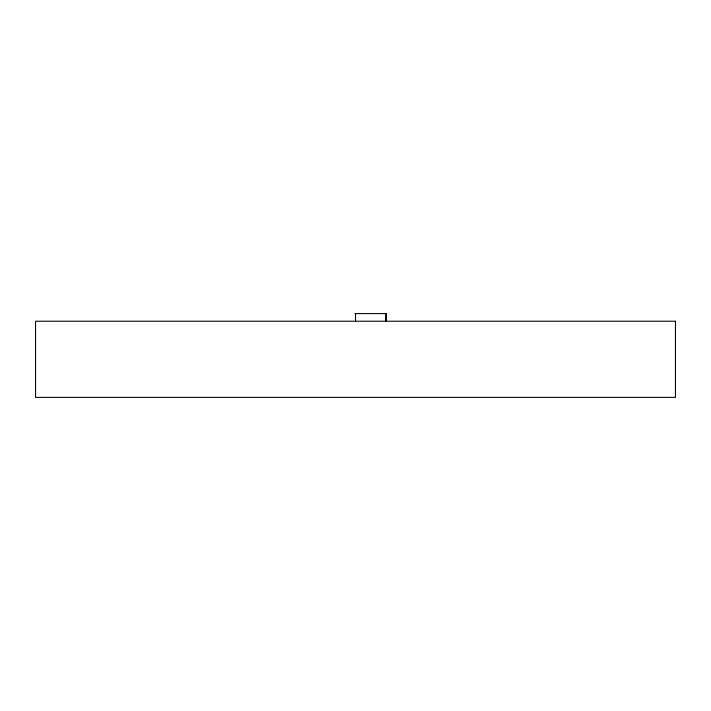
<?xml version="1.0" encoding="UTF-8"?>
<svg xmlns="http://www.w3.org/2000/svg" width="711" height="711" viewBox="0 0 711 711"><rect width="100%" height="100%" fill="white"/><g stroke="black" fill="none" stroke-linecap="round" stroke-linejoin="round"><path stroke-width="1.07" d="M354.985 313.604L386.455 313.604M386.073 313.604L386.073 321.221M385.949 313.604L385.949 321.221M355.5 313.604L355.5 321.221M675.45 321.221L35.55 321.221L35.55 397.396L675.45 397.396L675.45 321.221"/></g></svg>
